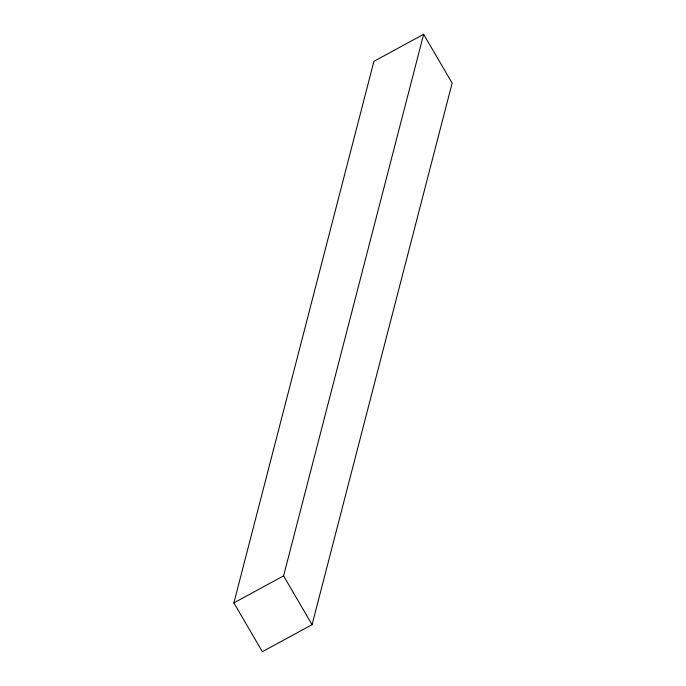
<?xml version="1.0" encoding="UTF-8"?>
<svg xmlns="http://www.w3.org/2000/svg" width="686" height="686" viewBox="0 0 686 686"><rect width="100%" height="100%" fill="white"/><g stroke="black" fill="none" stroke-linecap="round" stroke-linejoin="round"><path stroke-width="1.03" d="M233.866 602.891L373.93 61.32L423.639 34.3L452.134 83.109L312.07 624.68L262.361 651.7L233.866 602.891L283.575 575.871L423.639 34.3M283.575 575.871L312.07 624.68"/></g></svg>
